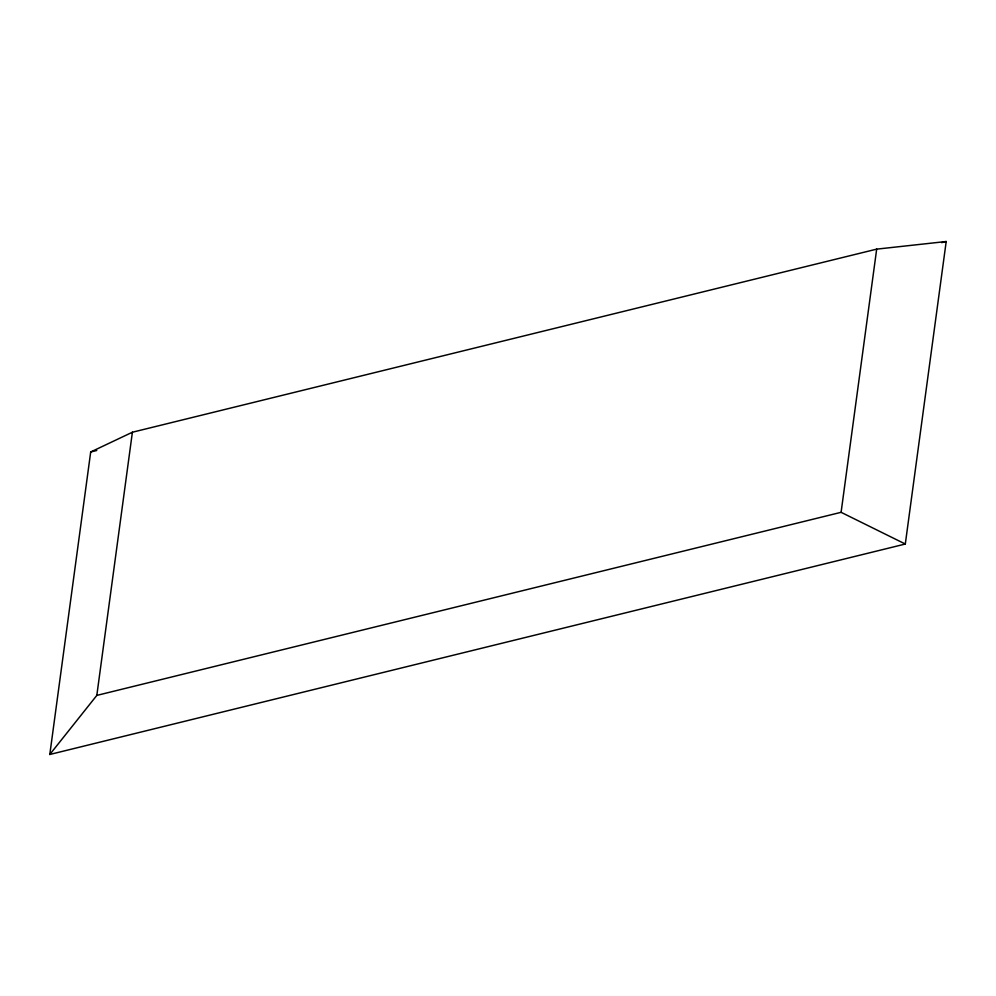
<?xml version="1.0" encoding="UTF-8"?>
<svg xmlns="http://www.w3.org/2000/svg" width="996" height="996" viewBox="0 0 996 996"><rect width="100%" height="100%" fill="white"/><g stroke="black" fill="none" stroke-linecap="round" stroke-linejoin="round"><path stroke-width="1.49" d="M49.8 754.482L90.698 451.972L132.393 432.227L876.679 249.137L946.2 241.518L905.302 544.028L49.8 754.482L96.811 695.407L132.393 432.227M96.811 695.407L841.097 512.317L876.679 249.137M90.698 451.972L96.737 450.491M941.668 242.638L946.2 241.518M841.097 512.317L905.302 544.028"/></g></svg>
